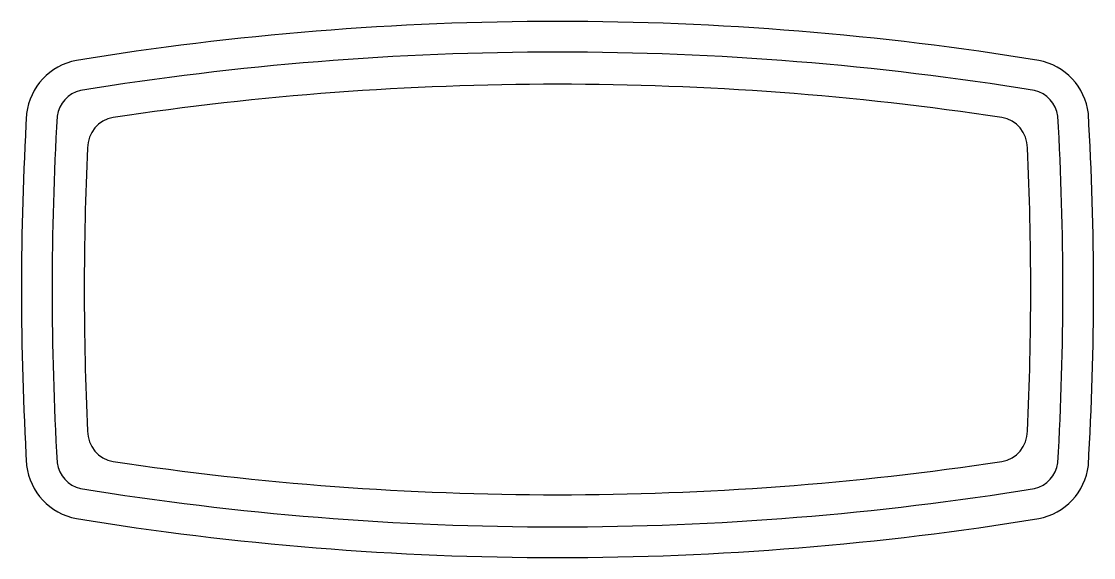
# Model space of a CAD drawing. Extents: x -1113.32 to -1106.32, y 418.04 to 421.54.
import ezdxf

# ---------------------------------------------------------------- set-up
doc = ezdxf.new("R2010")
doc.units = 0
doc.header["$LTSCALE"] = 10
doc.header["$MEASUREMENT"] = 0
doc.layers.add('Piscinas_Fibratec', color=4, linetype='CONTINUOUS')

msp = doc.modelspace()

# ---------------------------------------------------------------- linework, layer by layer
at = {"layer": 'Piscinas_Fibratec'}
msp.add_lwpolyline([(-1109.8187, 418.0375, 0.040475), (-1106.6771, 418.2922, 0.328816), (-1106.3526, 418.6387, 0.014737), (-1106.3187, 419.7875, 0.014737), (-1106.3526, 420.9362, 0.328816), (-1106.6771, 421.2827, 0.040475), (-1109.8187, 421.5375, 0.040475), (-1112.9603, 421.2827, 0.328816), (-1113.2849, 420.9362, 0.014737), (-1113.3187, 419.7875, 0.014737), (-1113.2849, 418.6387, 0.328816), (-1112.9603, 418.2922, 0.040475)], format="xyb", close=True, dxfattribs=at)
at = {"layer": 'Piscinas_Fibratec', "color": 2}
msp.add_lwpolyline([(-1109.8187, 418.2377, 0.040119), (-1106.7045, 418.488, 0.311796), (-1106.5518, 418.6564, 0.014509), (-1106.519, 419.7875, 0.014509), (-1106.5518, 420.9185, 0.311796), (-1106.7045, 421.0869, 0.040119), (-1109.8187, 421.3372, 0.040119), (-1112.933, 421.0869, 0.311796), (-1113.0856, 420.9185, 0.014509), (-1113.1185, 419.7875, 0.014509), (-1113.0856, 418.6564, 0.311796), (-1112.933, 418.488, 0.040119)], format="xyb", close=True, dxfattribs=at)
at = {"layer": 'Piscinas_Fibratec', "color": 1}
msp.add_lwpolyline([(-1109.8187, 418.4475, 0.037342), (-1106.9182, 418.6645, 0.369661), (-1106.7506, 418.8635, 0.011851), (-1106.7287, 419.7875, 0.011851), (-1106.7506, 420.7114, 0.369661), (-1106.9182, 420.9105, 0.037342), (-1109.8187, 421.1274, 0.037342), (-1112.7193, 420.9105, 0.369661), (-1112.8868, 420.7114, 0.011851), (-1112.9087, 419.7875, 0.011851), (-1112.8868, 418.8635, 0.369661), (-1112.7193, 418.6645, 0.037342)], format="xyb", close=True, dxfattribs=at)

doc.saveas('drawing.dxf')
